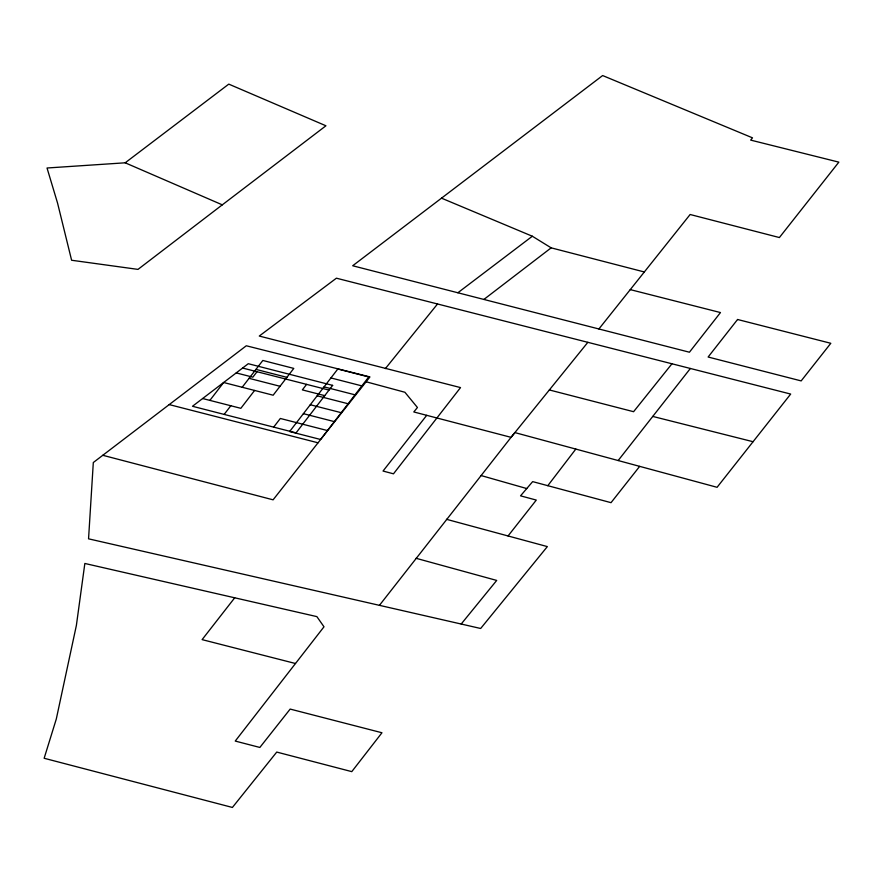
<?xml version="1.0" encoding="UTF-8"?>
<svg xmlns="http://www.w3.org/2000/svg" width="883" height="883" viewBox="0 0 883 883"><rect width="100%" height="100%" fill="white"/><g stroke="black" fill="none" stroke-linecap="round" stroke-linejoin="round"><path stroke-width="1.32" d="M508.056 535.959L536.29 500.076L520.54 495.838L532.659 481.621L547.802 485.683L575.815 449.083M209.889 400.374L223.653 382.505L273.145 395.209L293.785 368.41L262.836 360.463L242.196 387.262M224.15 414.414L230.816 405.761M257.03 371.721L252.836 377.173L236.225 372.913M254.602 390.452L240.838 408.321L202.648 398.531M273.664 427.129L280.33 418.476L327.472 430.562M306.6 384.37L302.35 389.889L324.734 395.639M295.485 663.508L323.995 626.798L316.876 616.621L84.845 563.464L76.38 625.418L56.291 719.038L44.15 758.265L232.406 807.448L276.743 752.073L351.776 771.632L381.964 732.758L290.176 709.082L259.856 747.448L235.242 741.069L295.485 663.508L202.108 639.623L234.712 597.802M379.436 605.341L511.058 437.339L587.846 342.328M426.721 415.319L383.034 471.047L393.487 473.818L460.529 387.593L259.26 336.048L336.412 278.189L790.682 394.061L717.073 487.306L514.899 432.593L511.058 437.339L413.796 411.953L417.438 407.505L404.9 392.262L366.125 381.787M618.155 460.54L690.363 368.476M639.678 466.356L611.025 502.67L547.802 485.683M598.895 328.973L690.131 214.503L779.391 237.549L838.85 162.141L750.66 140.099L752.493 137.836L602.636 75.552L352.681 265.761L689.424 352.218L720.473 312.56L630.252 289.613M671.952 363.785L633.586 411.699L549.358 389.955M385.363 368.619L437.526 303.984M461.191 624.027L496.699 580.429L416.092 558.299M222.295 204.845L137.991 269.392L71.611 260.253L57.561 203.112L47.031 168.002L125.187 162.803L222.295 204.845L325.937 125.783L228.774 84.128L125.187 162.803M483.884 299.447L551.158 247.847L644.303 271.964M102.792 455.286L273.09 499.822L369.944 376.931L246.302 345.772L93.311 462.526L88.554 538.829L480.661 628.486L547.35 546.599L446.478 519.303M457.869 292.759L532.339 236.236L551.158 247.847M652.758 416.423L753.056 441.71M242.604 368.045L329.017 390.087M330.926 377.946L361.875 385.893M255.96 369.392L286.909 377.339M324.05 386.875L354.999 394.822M249.072 378.332L280.021 386.279M317.163 395.816L348.112 403.752M310.286 404.745L341.235 412.692M303.399 413.674L334.348 421.621M169.227 404.591L318.035 442.802M480.981 475.518L526.754 488.553M441.522 198.167L532.339 236.236M337.814 369.006L289.635 431.544L320.584 439.491L368.752 376.953L337.814 369.006M332.648 385.374L296.059 432.88L192.483 406.279L248.278 363.708L332.648 385.374M737.57 319.491L708.122 357.019L801.157 380.904L830.815 343.288L737.57 319.491"/></g></svg>
